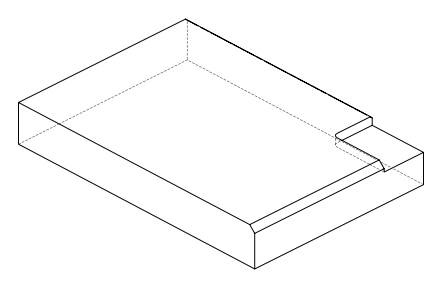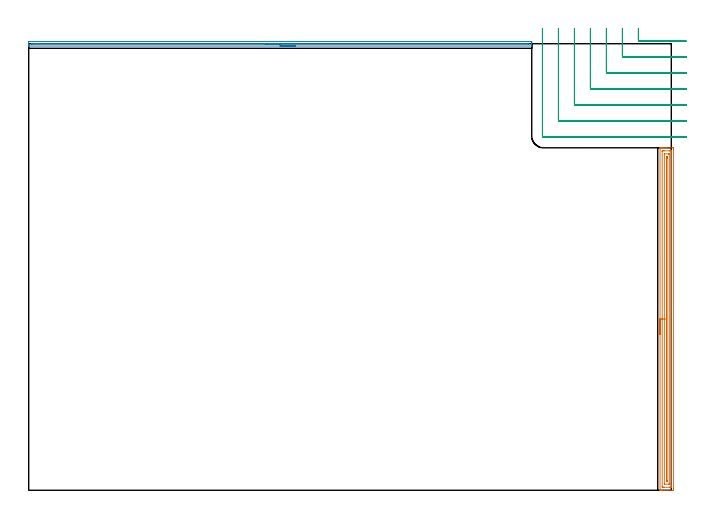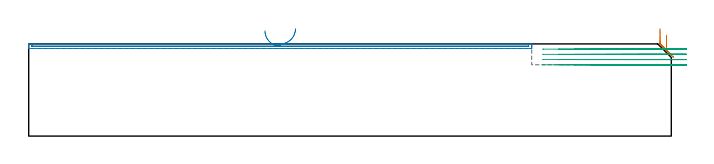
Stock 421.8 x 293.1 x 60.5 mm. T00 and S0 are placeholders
(PLAN: 3 operations, 1 tool changes, 19.2 min)
(1 AREA_MILL | FG_CHAMFER_SURFACE | UGT0205_001 | 7.36 min | 9120 mm3)
(2 AREA_MILL_1 | FG_CHAMFER_SURFACE_1 | UGT0205_001 | 5.42 min | 1497 mm3)
(3 MILL_CORNER_NOTCH_RECTANGULAR | CORNER_NOTCH_RECTANGULAR | UGT0201_103 | Follow Part, ap 3.5, ae 75% | 6.39 min | 85324 mm3)
(TOOL UGT0205_001 | Chamfer Mill 20 x 3 x 45 deg. | D20 FL50 Z2)
(TOOL UGT0201_103 | End Mill 14 mm | D14 FL19 Z2)
(OP 1 AREA_MILL)
G17 G21 G94 G90
T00 M6
G54
G17 G0 G90 X414.4 Y102.4 S1061 M3
G43 Z70.5 H0
G94 G1 Y102.438 Z69.628 F250.
Y102.552 Z68.763
Y102.741 Z67.912
Y103.003 Z67.08
Y103.337 Z66.274
Y103.74 Z65.5
Y104.209 Z64.764
Y104.74 Z64.072
Y105.329 Z63.429
Y105.972 Z62.839
Y106.664 Z62.308
Y107.4 Z61.84
Y108.174 Z61.437
Y108.98 Z61.103
Y109.812 Z60.841
Y110.664 Z60.652
Y111.528 Z60.538
Y112.4 Z60.5
Y224.618
X414.403 Y224.791 Z60.488
X414.413 Y224.793 Z60.478
X414.787 Y224.8 Z60.112
X415.038 Z59.861
X415.759 Z59.136
X417.002 Z57.895
X418.408 Z56.487
X422.563 Z52.335
X422.824 Y224.797 Z52.073
X423.292 Y224.791 Z51.606
X423.295 Y224.647 Z51.603
X423.299 Y224.171 Z51.601
X423.3 Y223.689 Z51.6
Y1.042
X423.299 Y0.629 Z51.601
X423.295 Y0.153 Z51.603
X423.292 Y0.009 Z51.606
X422.824 Y0. Z52.073
X417.525 Z57.369
X416.119 Z58.777
X415.759 Z59.136
X415.039 Z59.861
X414.788 Z60.112
X414.414 Z60.477
X414.403 Y0.007 Z60.488
X414.4 Y0.182 Z60.5
Y112.4
X415.814 Z59.086
X415.815 Y222.326 Z59.085
Y222.382
X415.824 Y222.79 Z59.076
X416.232 Y222.798 Z58.668
X416.642 Y222.799 Z58.258
X417.113 Y222.8 Z57.787
X420.645 Z54.255
X421.058 Y222.799 Z53.842
X421.531 Y222.797 Z53.369
X421.771 Y222.79 Z53.129
X421.879 Y222.771 Z53.021
X421.885 Y222.439 Z53.015
Y222.382
Y2.474
Y2.418
X421.876 Y2.01 Z53.024
X421.468 Y2.002 Z53.432
X421.058 Y2.001 Z53.842
X420.587 Y2. Z54.313
X417.055 Z57.845
X416.642 Y2.001 Z58.258
X416.169 Y2.003 Z58.731
X415.929 Y2.01 Z58.971
X415.821 Y2.029 Z59.079
X415.815 Y2.361 Z59.085
Y2.418
X415.814 Y112.4 Z59.086
X417.228 Z57.672
X417.229 Y220.594 Z57.671
X417.23 Y220.744 Z57.67
X417.233 Y220.78 Z57.667
X417.235 Y220.79 Z57.665
X417.254 Y220.794 Z57.646
X417.323 Y220.799 Z57.577
X420.175 Y220.8 Z54.725
X420.378 Y220.797 Z54.522
X420.436 Y220.794 Z54.464
X420.465 Y220.79 Z54.435
X420.467 Y220.773 Z54.433
X420.47 Y220.694 Z54.43
X420.471 Y220.594 Z54.429
Y220.294
Y4.206
X420.47 Y4.056 Z54.43
X420.467 Y4.02 Z54.433
X420.465 Y4.01 Z54.435
X420.446 Y4.006 Z54.454
X420.377 Y4.001 Z54.523
X417.525 Y4. Z57.375
X417.322 Y4.003 Z57.578
X417.264 Y4.006 Z57.636
X417.235 Y4.01 Z57.665
X417.233 Y4.027 Z57.667
X417.23 Y4.106 Z57.67
X417.229 Y4.206 Z57.671
X417.228 Y4.507 Z57.672
Y112.4
X418.643 Z56.257
Y218.331
X418.645 Y218.566 Z56.255
X418.65 Y218.777 Z56.25
X418.652 Y218.791 Z56.248
X418.66 Y218.794 Z56.24
X418.687 Y218.798 Z56.213
X418.741 Y218.799 Z56.159
X418.85 Y218.8 Z56.05
X418.959 Y218.799 Z55.941
X419.013 Y218.798 Z55.887
X419.04 Y218.794 Z55.86
X419.048 Y218.791 Z55.852
X419.05 Y218.777 Z55.85
X419.054 Y218.568 Z55.846
X419.057 Y218.149 Z55.843
Y217.911
Y6.469
X419.055 Y6.234 Z55.845
X419.05 Y6.023 Z55.85
X419.048 Y6.009 Z55.852
X419.04 Y6.006 Z55.86
X419.013 Y6.002 Z55.887
X418.959 Y6.001 Z55.941
X418.85 Y6. Z56.05
X418.741 Y6.001 Z56.159
X418.687 Y6.002 Z56.213
X418.66 Y6.006 Z56.24
X418.652 Y6.009 Z56.248
X418.65 Y6.023 Z56.25
X418.646 Y6.232 Z56.254
X418.643 Y6.651 Z56.257
Y6.889
Y112.4
Y113.272 Z56.295
Y114.137 Z56.409
Y114.988 Z56.598
Y115.82 Z56.86
Y116.626 Z57.194
Y117.4 Z57.597
Y118.136 Z58.066
Y118.828 Z58.597
Y119.471 Z59.186
Y120.06 Z59.829
Y120.592 Z60.522
Y121.06 Z61.257
Y121.463 Z62.031
Y121.797 Z62.837
Y122.059 Z63.669
Y122.248 Z64.521
Y122.362 Z65.386
Y122.4 Z66.257
G0 Z70.5
M5
M2
(OP 2 AREA_MILL_1)
G17 G21 G94 G90
T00 M6
G54
G17 G0 G90 X175.1 Y291.6 S1061 M3
G43 Z70.5 H0
G94 G1 X175.062 Z69.628 F250.
X174.948 Z68.763
X174.759 Z67.912
X174.497 Z67.08
X174.163 Z66.274
X173.76 Z65.5
X173.292 Z64.764
X172.76 Z64.072
X172.171 Z63.429
X171.528 Z62.839
X170.836 Z62.308
X170.1 Z61.84
X169.326 Z61.437
X168.52 Z61.103
X167.688 Z60.841
X166.836 Z60.652
X165.972 Z60.538
X165.1 Z60.5
X0.179
X0.01 Y291.603 Z60.488
X0.007 Y291.662 Z60.43
X0. Y292.085 Z60.014
Y292.387 Z59.713
Y293.1 Z58.995
Y294.349 Z57.748
X0.002 Y294.591 Z57.505
X0.483 Y294.6 Z57.5
X329.574
X329.718 Y294.599 Z57.501
X330.198 Y294.591 Z57.505
X330.2 Y294.349 Z57.748
Y293.993 Z58.104
Y293.457 Z58.64
Y293.1 Z58.995
Y292.387 Z59.713
Y292.085 Z60.014
Y291.664 Z60.427
X330.19 Y291.603 Z60.488
X330.022 Y291.6 Z60.5
X165.1
Y293.014 Z59.086
X2.327
X2.156 Y293.015 Z59.085
X2.042 Y293.018 Z59.082
X2.008 Y293.021 Z59.079
X2.005 Y293.025 Z59.075
X2.002 Y293.041 Z59.059
X2.001 Y293.1 Z59.
X2.002 Y293.159 Z58.941
X2.005 Y293.175 Z58.925
X2.008 Y293.179 Z58.921
X2.042 Y293.182 Z58.918
X2.156 Y293.185 Z58.915
X2.327 Y293.186 Z58.914
X2.413
X327.873
X328.044 Y293.185 Z58.915
X328.158 Y293.182 Z58.918
X328.192 Y293.179 Z58.921
X328.195 Y293.175 Z58.925
X328.198 Y293.159 Z58.941
Y293.1 Z59.
X328.194 Y293.049 Z59.051
X328.191 Y293.029 Z59.071
X328.129 Y293.021 Z59.079
X327.958 Y293.016 Z59.084
X327.872 Y293.015 Z59.085
X165.1 Y293.014 Z59.086
X164.228 Z59.124
X163.364 Z59.238
X162.512 Z59.426
X161.68 Z59.689
X160.874 Z60.023
X160.1 Z60.425
X159.364 Z60.894
X158.672 Z61.425
X158.029 Z62.015
X157.44 Z62.658
X156.908 Z63.35
X156.44 Z64.086
X156.037 Z64.859
X155.703 Z65.665
X155.441 Z66.497
X155.252 Z67.349
X155.138 Z68.214
X155.1 Z69.086
G0 Z70.5
M5
M2
(OP 3 MILL_CORNER_NOTCH_RECTANGULAR)
G17 G21 G94 G90
T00 M6
G54
G17 G0 G90 X400.2 Y303.1 S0 M3
G43 Z70.5 H0
Z57.075
G94 G1 Y300.1 F250.
Y295.495 F500.
G3 X400.895 Y294.8 R0.7
G1 X428.59
X431.59 F250.
G0 Z70.5
X389.7 Y303.1
Z57.075
G1 Y300.1
Y284.995 F500.
G3 X390.395 Y284.3 R0.7
G1 X428.8
X431.8 F250.
G0 Z70.5
X379.2 Y303.1
Z57.075
G1 Y300.1
Y274.495 F500.
G3 X379.895 Y273.8 R0.7
G1 X428.8
X431.8 F250.
G0 Z70.5
X368.7 Y303.1
Z57.075
G1 Y300.1
Y263.996 F500.
G3 X369.396 Y263.3 R0.7
G1 X428.8
X431.8 F250.
G0 Z70.5
X358.2 Y303.1
Z57.075
G1 Y300.1
Y253.496 F500.
G3 X358.896 Y252.8 R0.7
G1 X428.8
X431.8 F250.
G0 Z70.5
X347.7 Y303.1
Z57.075
G1 Y300.1
Y242.996 F500.
G3 X348.396 Y242.3 R0.7
G1 X428.8
X431.8 F250.
G0 Z70.5
X337.2 Y303.1
Z57.075
G1 Y300.1
Y232.496 F500.
G3 X337.896 Y231.8 R0.7
G1 X428.8
X431.8 F250.
G0 Z70.5
X400.2 Y303.1
Z53.65
G1 Y300.1
Y295.495 F500.
G3 X400.895 Y294.8 R0.7
G1 X428.59
X431.59 F250.
G0 Z70.5
X389.7 Y303.1
Z53.65
G1 Y300.1
Y284.995 F500.
G3 X390.395 Y284.3 R0.7
G1 X428.8
X431.8 F250.
G0 Z70.5
X379.2 Y303.1
Z53.65
G1 Y300.1
Y274.495 F500.
G3 X379.895 Y273.8 R0.7
G1 X428.8
X431.8 F250.
G0 Z70.5
X368.7 Y303.1
Z53.65
G1 Y300.1
Y263.996 F500.
G3 X369.396 Y263.3 R0.7
G1 X428.8
X431.8 F250.
G0 Z70.5
X358.2 Y303.1
Z53.65
G1 Y300.1
Y253.496 F500.
G3 X358.896 Y252.8 R0.7
G1 X428.8
X431.8 F250.
G0 Z70.5
X347.7 Y303.1
Z53.65
G1 Y300.1
Y242.996 F500.
G3 X348.396 Y242.3 R0.7
G1 X428.8
X431.8 F250.
G0 Z70.5
X337.2 Y303.1
Z53.65
G1 Y300.1
Y232.496 F500.
G3 X337.896 Y231.8 R0.7
G1 X428.8
X431.8 F250.
G0 Z70.5
X400.2 Y303.1
Z50.225
G1 Y300.1
Y295.495 F500.
G3 X400.895 Y294.8 R0.7
G1 X428.59
X431.59 F250.
G0 Z70.5
X389.7 Y303.1
Z50.225
G1 Y300.1
Y284.995 F500.
G3 X390.395 Y284.3 R0.7
G1 X428.8
X431.8 F250.
G0 Z70.5
X379.2 Y303.1
Z50.225
G1 Y300.1
Y274.495 F500.
G3 X379.895 Y273.8 R0.7
G1 X428.8
X431.8 F250.
G0 Z70.5
X368.7 Y303.1
Z50.225
G1 Y300.1
Y263.996 F500.
G3 X369.396 Y263.3 R0.7
G1 X428.8
X431.8 F250.
G0 Z70.5
X358.2 Y303.1
Z50.225
G1 Y300.1
Y253.496 F500.
G3 X358.896 Y252.8 R0.7
G1 X428.8
X431.8 F250.
G0 Z70.5
X347.7 Y303.1
Z50.225
G1 Y300.1
Y242.996 F500.
G3 X348.396 Y242.3 R0.7
G1 X428.8
X431.8 F250.
G0 Z70.5
X337.2 Y303.1
Z50.225
G1 Y300.1
Y232.496 F500.
G3 X337.896 Y231.8 R0.7
G1 X428.8
X431.8 F250.
G0 Z70.5
X400.2 Y303.1
Z46.8
G1 Y300.1
Y295.495 F500.
G3 X400.895 Y294.8 R0.7
G1 X428.59
X431.59 F250.
G0 Z70.5
X389.7 Y303.1
Z46.8
G1 Y300.1
Y284.995 F500.
G3 X390.395 Y284.3 R0.7
G1 X428.8
X431.8 F250.
G0 Z70.5
X379.2 Y303.1
Z46.8
G1 Y300.1
Y274.495 F500.
G3 X379.895 Y273.8 R0.7
G1 X428.8
X431.8 F250.
G0 Z70.5
X368.7 Y303.1
Z46.8
G1 Y300.1
Y263.996 F500.
G3 X369.396 Y263.3 R0.7
G1 X428.8
X431.8 F250.
G0 Z70.5
X358.2 Y303.1
Z46.8
G1 Y300.1
Y253.496 F500.
G3 X358.896 Y252.8 R0.7
G1 X428.8
X431.8 F250.
G0 Z70.5
X347.7 Y303.1
Z46.8
G1 Y300.1
Y242.996 F500.
G3 X348.396 Y242.3 R0.7
G1 X428.8
X431.8 F250.
G0 Z70.5
X337.2 Y303.1
Z46.8
G1 Y300.1
Y232.496 F500.
G3 X337.896 Y231.8 R0.7
G1 X428.8
X431.8 F250.
G0 Z70.5
M5
M2
